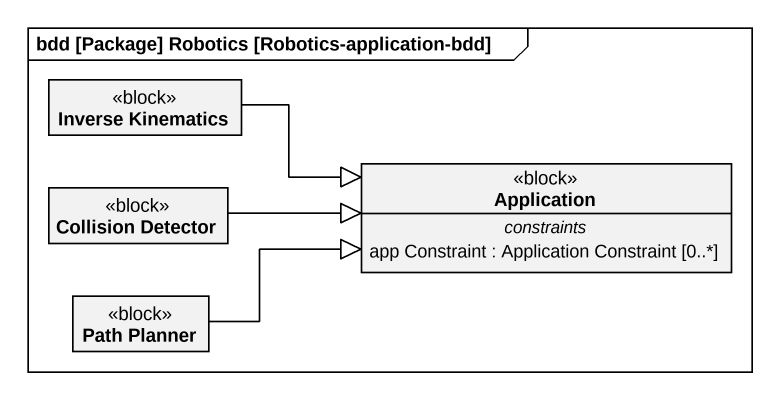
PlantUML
@startuml
mainframe bdd [Package] Robotics [Robotics-application-bdd]
hide circle
hide empty members
class "Inverse Kinematics" as Inverse_Kinematics <<block>>
class Application <<block>> {
  -- constraints --
  app Constraint : Application Constraint [0..*]
}
class "Collision Detector" as Collision_Detector <<block>>
class "Path Planner" as Path_Planner <<block>>
Inverse_Kinematics -right-|> Application
Collision_Detector -right-|> Application
Path_Planner -right-|> Application
@enduml
